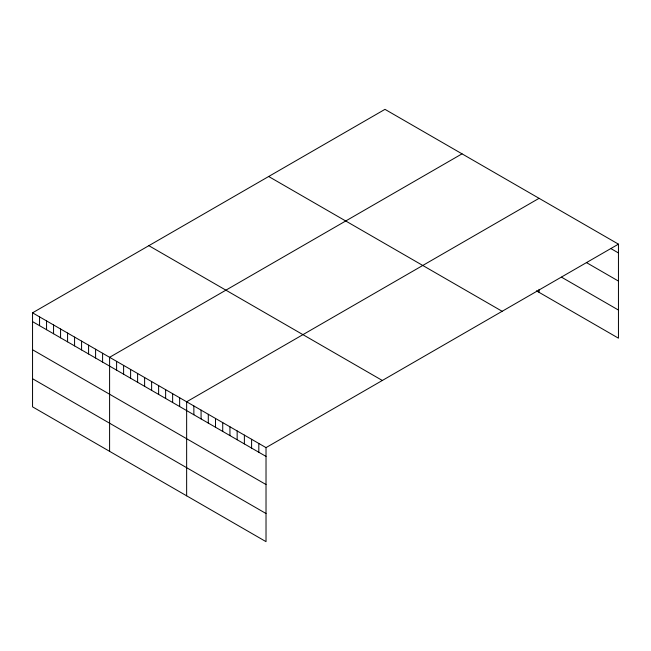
<?xml version="1.0" encoding="UTF-8"?>
<svg xmlns="http://www.w3.org/2000/svg" width="651" height="651" viewBox="0 0 651 651"><rect width="100%" height="100%" fill="white"/><g stroke="black" fill="none" stroke-linecap="round" stroke-linejoin="round"><path stroke-width="0.98" d="M32.55 312.822L266.023 447.619L266.023 541.648L32.55 406.851L32.55 312.822L384.977 109.352L618.45 244.149L618.45 338.178L536.44 290.826M462.023 153.839L109.596 357.309L109.596 451.33M539.069 198.319L186.642 401.789L186.642 495.818M266.023 447.619L618.45 244.149M611.232 248.78L618.45 252.946M586.38 262.556L618.45 281.077M561.52 277.18L618.45 310.055M268.676 176.502L502.149 311.292M148.851 245.679L382.324 380.477M32.55 321.627L266.023 456.416M32.55 349.75L266.023 484.547M32.55 378.727L266.023 513.525M539.069 289.329L539.069 292.348M258.813 443.453L258.813 452.25M251.595 439.287L251.595 448.083M244.377 435.12L244.377 443.917M237.159 430.954L237.159 439.75M229.941 426.787L229.941 435.584M222.723 422.621L222.723 431.418M215.514 418.455L215.514 427.251M208.296 414.288L208.296 423.085M201.078 410.122L201.078 418.918M193.86 405.955L193.86 414.752M179.643 397.745L179.643 406.541M172.637 393.7L172.637 402.497M165.631 389.656L165.631 398.453M158.624 385.612L158.624 394.416M151.626 381.567L151.626 390.372M144.62 377.523L144.62 386.328M137.613 373.479L137.613 382.283M130.607 369.434L130.607 378.239M123.609 365.398L123.609 374.195M116.602 361.354L116.602 370.15M102.589 353.265L102.589 362.062M95.591 349.221L95.591 358.017M88.585 345.176L88.585 353.973M81.578 341.132L81.578 349.929M74.572 337.088L74.572 345.884M67.574 333.043L67.574 341.84M60.567 328.999L60.567 337.796M53.561 324.955L53.561 333.751M46.555 320.91L46.555 329.707M39.556 316.866L39.556 325.663"/></g></svg>
